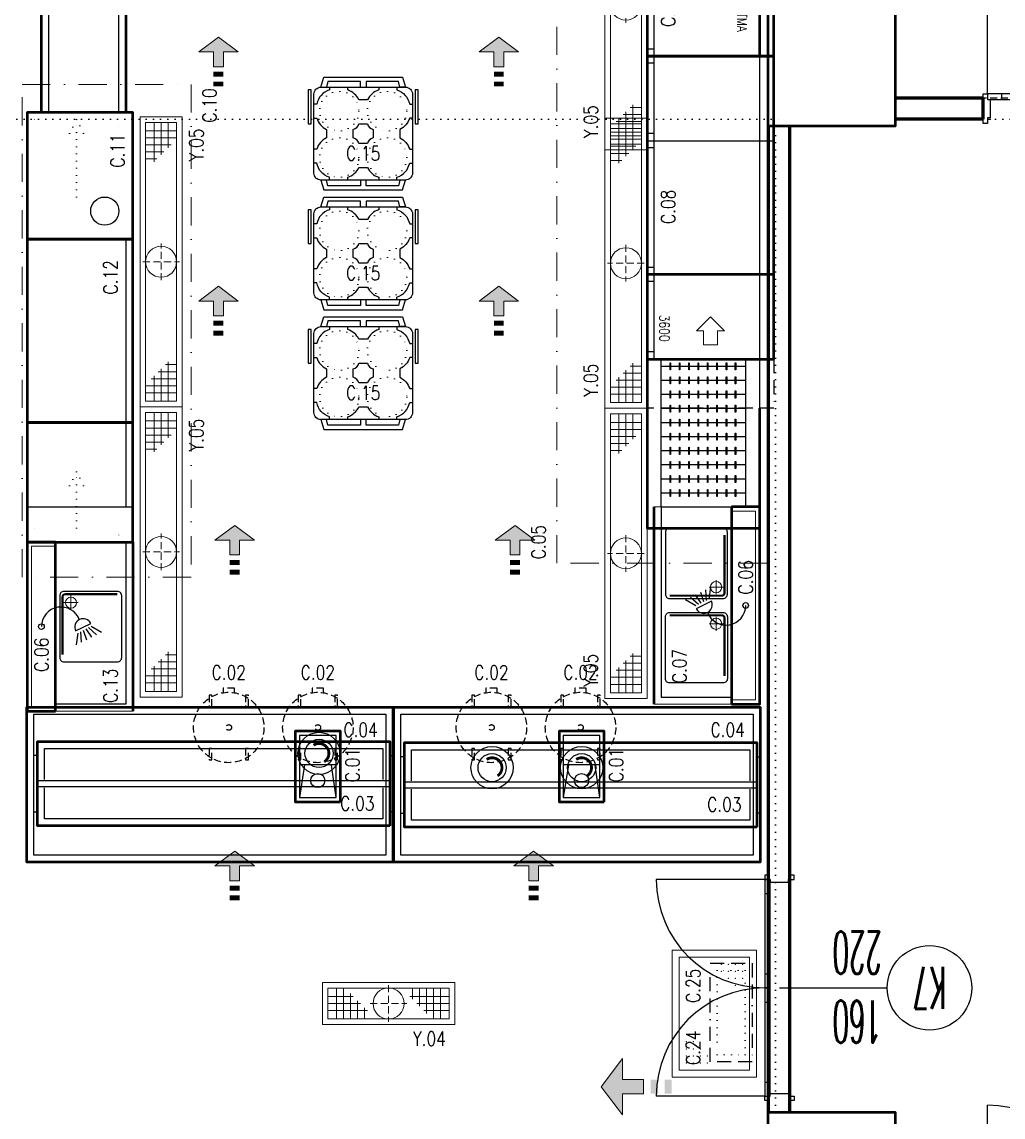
# Model space of a CAD drawing. Extents: x -228812 to 45006, y -308075 to -42938.
# Drawn here: x 34123 to 34820, y -46435 to -45657 of the extents above; entities that cross this region are included whole.
import ezdxf
from ezdxf.enums import TextEntityAlignment as Align

# ---------------------------------------------------------------- set-up
doc = ezdxf.new("R2010")
doc.units = 0
doc.header["$LTSCALE"] = 20
for name, pattern in [('( Hidden )', [0.375, 0.25, -0.125]), ('BORDER', [1.75, 0.5, -0.25, 0.5, -0.25, 0, -0.25]), ('DASHDOTX2', [2, 1, -0.5, 0, -0.5]), ('DASHED2', [0.375, 0.25, -0.125]), ('DOT', [0.25, 0, -0.25]), ('HIDDEN', [0.375, 0.25, -0.125])]:
    doc.linetypes.add(name, pattern=pattern)
doc.layers.get('0').update_dxf_attribs({"linetype": 'CONTINUOUS', "lineweight": 15})
doc.layers.get('DEFPOINTS').update_dxf_attribs({"linetype": 'CONTINUOUS'})
for name, color, linetype, lineweight in [('-DWG_ANA', 7, 'CONTINUOUS', 50), ('-DWG_ANA_1', 7, 'BORDER', 25), ('-DWG_DETAY1', 7, 'CONTINUOUS', 25), ('-DWG_DETAY2', 7, 'CONTINUOUS', 15), ('-DWG_DETAY3', 7, 'CONTINUOUS', 15), ('-DWG_DETAY4', 7, 'DOT', 18), ('DUVAR', 7, 'CONTINUOUS', 60), ('DVL-C', 7, 'DASHDOTX2', 20), ('KOLON', 7, 'CONTINUOUS', 50), ('NO', 7, 'CONTINUOUS', 30), ('PLAN', 253, 'CONTINUOUS', 15), ('tefris', 7, 'CONTINUOUS', 20), ('yerizg-a', 7, 'CONTINUOUS', 15), ('yerizg-b', 7, 'CONTINUOUS', 9)]:
    doc.layers.add(name, color=color, linetype=linetype, lineweight=lineweight)
for name, color, linetype in [('BL-C', 140, 'CONTINUOUS'), ('BL-Y', 144, 'CONTINUOUS'), ('KAPILAR', 5, 'CONTINUOUS'), ('KIRIS', 9, 'DOT'), ('yazi-blk', 7, 'CONTINUOUS'), ('YRNO', 7, 'CONTINUOUS')]:
    doc.layers.add(name, color=color, linetype=linetype)
doc.styles.add('OLC-50', font='romans.shx', dxfattribs={"width": 0.5, "height": 0.15})
doc.styles.add('ROMANS', font='romans.shx', dxfattribs={"width": 0.8})
doc.styles.add('TROMANS', font='romanstw.shx', dxfattribs={"width": 0.8})

# ---------------------------------------------------------------- blocks, each defined once
blk = doc.blocks.new('*U688')
at = {"color": 0}
for p, q in [((-157, 18), (-157, 95)), ((-3, 18), (-3, 95)), ((-147, 18), (-147, 14)), ((-90.1, 18), (-90.1, 14)), ((-70, 18), (-70, 14)), ((-13.1, 18), (-13.1, 14)), ((-80, 7.5), (-80, 7.5))]:
    blk.add_line(p, q, dxfattribs=at)
at = {"color": 0, "linetype": 'DOT', "ltscale": 20}
blk.add_line((-155, 0), (-5, 0), dxfattribs=at)
at = {"color": 0, "lineweight": -3}
for points in [[(-160, 15), (-160, 18), (-157, 18), (-157, 14), (-155, 14), (-155, 1), (-157, 1), (-157, -3), (-160, -3), (-160, 0)], [(0, 15), (0, 18), (-3, 18), (-3, 14), (-5, 14), (-5, 1), (-3, 1), (-3, -3), (0, -3), (0, 0)]]:
    blk.add_lwpolyline(points, dxfattribs=at)
at = {"color": 0}
for points in [[(-157, 18), (-157, 14), (-80, 14), (-80, 18)], [(-80, 18), (-80, 14), (-3, 14), (-3, 18)]]:
    blk.add_lwpolyline(points, close=True, dxfattribs=at)
at = {"color": 16}
blk.add_lwpolyline([(-80, 7.5), (-80, -69)], dxfattribs=at)
blk.add_circle((-80, -99), 30, dxfattribs=at)
at = {"color": 0}
for centre, start, end in [((-157, 18), 0, 90), ((-3, 18), 90, 180)]:
    blk.add_arc(centre, 77, start, end, dxfattribs=at)
at = {"color": 16, "style": 'OLC-50', "width": 0.45}
blk.add_attdef('GEN', text='', height=30, rotation=90, dxfattribs=at).set_placement((-80, -65), align=Align.BOTTOM_LEFT)
blk.add_attdef('YUK', text='', height=30, rotation=90, dxfattribs=at).set_placement((-70, -65), align=Align.TOP_LEFT)
at = {"style": 'OLC-50', "width": 0.5, "flags": 1}
for tag, p in [('KABLOK', (-188.28, -83.82)), ('KAMAHKOD', (-83.92, -83.79)), ('KAMAHNO', (-195.25, -120.56)), ('KAMAHAD', (-79.64, -120.04)), ('DUVKA', (-188.58, -156.03)), ('KARENK', (-82.63, -154.75)), ('KASAMAL', (-83.89, -189.58)), ('KATIP', (-188.15, -193.98)), ('KASARENK', (-83.47, -229.01)), ('KAMAL', (-188.73, -232.95)), ('MENFEZ', (-190.02, -268.95)), ('YANGIN', (-84.16, -266.9)), ('ACILYON', (-192.72, -303.54)), ('CEKIT', (-86.26, -303.19)), ('CARPTEK', (-195.01, -337.41)), ('FOTOSEL', (-86.79, -337.11)), ('PBAR', (-193.18, -371.07)), ('KONTROL', (-87.01, -371.07))]:
    blk.add_attdef(tag, p, '', height=30, dxfattribs=at)
at = {"color": 16, "style": 'OLC-50', "width": 0.45}
blk.add_attdef('POZ', text='', height=30, rotation=90, dxfattribs=at).set_placement((-80, -99), align=Align.MIDDLE_CENTER)
blk = doc.blocks.new('KOLON90')
at = {"layer": 'KOLON', "color": 4}
blk.add_lwpolyline([(-45, 45), (45, 45), (45, -45), (-45, -45)], close=True, dxfattribs=at)
blk = doc.blocks.new('BYF120R')
at = {"layer": '-DWG_ANA', "color": 0}
for points in [[(-120, -80), (-120, 10), (-335, 10), (-335, -80)], [(-180, 10), (-180, -80)], [(-335, 0), (-515, 0), (-515, -80), (-430, -80), (-85, -80), (0, -80), (0, 0), (-85, 0)], [(-515, -20), (-535, -20), (-535, -60), (-515, -60)]]:
    blk.add_lwpolyline(points, dxfattribs=at)
at = {"layer": '-DWG_ANA_1', "color": 0}
blk.add_lwpolyline([(-120, 10), (-85, 10), (-85, -80), (-120, -80)], dxfattribs=at)
at = {"layer": '-DWG_DETAY1', "color": 0}
for p, q in [((-275, -80), (-275, 10)), ((-515, -10), (-515, -70)), ((-495, -10), (-495, -70)), ((-485, -10), (-485, -70)), ((-475, -10), (-475, -70)), ((-465, -10), (-465, -70)), ((-455, -10), (-455, -70)), ((-445, -10), (-445, -70)), ((-435, -10), (-435, -70)), ((-425, -10), (-425, -70)), ((-415, -10), (-415, -70)), ((-405, -10), (-405, -70)), ((-120, -70), (-120, -10)), ((-115, -70), (-115, -10)), ((-105, -70), (-105, -10)), ((-95, -70), (-95, -10)), ((-85, -70), (-85, -10)), ((-75, -70), (-75, -10)), ((-65, -70), (-65, -10)), ((-55, -70), (-55, -10)), ((-45, -70), (-45, -10)), ((-35, -70), (-35, -10)), ((-25, -70), (-25, -10)), ((-15, -70), (-15, -10))]:
    blk.add_line(p, q, dxfattribs=at)
for points in [[(-85, 0), (-335, 0)], [(-400, -70), (-505, -70), (-505, -10), (-400, -10)], [(-15, -10), (-120, -10)], [(-510, -30), (-510, -50)], [(-120, -75), (-335, -75)], [(-330, -75), (-330, -80)], [(-280, -75), (-280, -80)], [(-270, -75), (-270, -80)], [(-185, -75), (-185, -80)], [(-175, -75), (-175, -80)], [(-125, -75), (-125, -80)], [(-15, -70), (-120, -70)]]:
    blk.add_lwpolyline(points, dxfattribs=at)
for points in [[(-497.71, -16.39), (-492.71, -16.39), (-492.71, -16.74), (-497.71, -16.74)], [(-497.71, -23.03), (-492.71, -23.03), (-492.71, -23.37), (-497.71, -23.37)], [(-487.71, -16.39), (-482.71, -16.39), (-482.71, -16.74), (-487.71, -16.74)], [(-487.71, -23.03), (-482.71, -23.03), (-482.71, -23.37), (-487.71, -23.37)], [(-477.71, -16.39), (-472.71, -16.39), (-472.71, -16.74), (-477.71, -16.74)], [(-477.71, -23.03), (-472.71, -23.03), (-472.71, -23.37), (-477.71, -23.37)], [(-467.71, -16.39), (-462.71, -16.39), (-462.71, -16.74), (-467.71, -16.74)], [(-467.71, -23.03), (-462.71, -23.03), (-462.71, -23.37), (-467.71, -23.37)], [(-457.71, -16.39), (-452.71, -16.39), (-452.71, -16.74), (-457.71, -16.74)], [(-457.71, -23.03), (-452.71, -23.03), (-452.71, -23.37), (-457.71, -23.37)], [(-447.71, -16.39), (-442.71, -16.39), (-442.71, -16.74), (-447.71, -16.74)], [(-447.71, -23.03), (-442.71, -23.03), (-442.71, -23.37), (-447.71, -23.37)], [(-437.71, -16.39), (-432.71, -16.39), (-432.71, -16.74), (-437.71, -16.74)], [(-437.71, -23.03), (-432.71, -23.03), (-432.71, -23.37), (-437.71, -23.37)], [(-427.71, -16.39), (-422.71, -16.39), (-422.71, -16.74), (-427.71, -16.74)], [(-427.71, -23.03), (-422.71, -23.03), (-422.71, -23.37), (-427.71, -23.37)], [(-417.71, -16.39), (-412.71, -16.39), (-412.71, -16.74), (-417.71, -16.74)], [(-417.71, -23.03), (-412.71, -23.03), (-412.71, -23.37), (-417.71, -23.37)], [(-407.71, -16.39), (-402.71, -16.39), (-402.71, -16.74), (-407.71, -16.74)], [(-407.71, -23.03), (-402.71, -23.03), (-402.71, -23.37), (-407.71, -23.37)], [(-112.29, -17.35), (-117.29, -17.35), (-117.29, -16.87), (-112.29, -16.87)], [(-102.29, -17.35), (-107.29, -17.35), (-107.29, -16.87), (-102.29, -16.87)], [(-92.29, -17.35), (-97.29, -17.35), (-97.29, -16.87), (-92.29, -16.87)], [(-82.29, -17.35), (-87.29, -17.35), (-87.29, -16.87), (-82.29, -16.87)], [(-72.29, -17.35), (-77.29, -17.35), (-77.29, -16.87), (-72.29, -16.87)], [(-62.29, -17.35), (-67.29, -17.35), (-67.29, -16.87), (-62.29, -16.87)], [(-52.29, -17.35), (-57.29, -17.35), (-57.29, -16.87), (-52.29, -16.87)], [(-42.29, -17.35), (-47.29, -17.35), (-47.29, -16.87), (-42.29, -16.87)], [(-32.29, -17.35), (-37.29, -17.35), (-37.29, -16.87), (-32.29, -16.87)], [(-22.29, -17.35), (-27.29, -17.35), (-27.29, -16.87), (-22.29, -16.87)], [(-520, -30), (-505, -30), (-505, -50), (-520, -50)], [(-497.71, -29.65), (-492.71, -29.65), (-492.71, -30), (-497.71, -30)], [(-487.71, -29.65), (-482.71, -29.65), (-482.71, -30), (-487.71, -30)], [(-477.71, -29.65), (-472.71, -29.65), (-472.71, -30), (-477.71, -30)], [(-467.71, -29.65), (-462.71, -29.65), (-462.71, -30), (-467.71, -30)], [(-457.71, -29.65), (-452.71, -29.65), (-452.71, -30), (-457.71, -30)], [(-447.71, -29.65), (-442.71, -29.65), (-442.71, -30), (-447.71, -30)], [(-437.71, -29.65), (-432.71, -29.65), (-432.71, -30), (-437.71, -30)], [(-427.71, -29.65), (-422.71, -29.65), (-422.71, -30), (-427.71, -30)], [(-417.71, -29.65), (-412.71, -29.65), (-412.71, -30), (-417.71, -30)], [(-407.71, -29.65), (-402.71, -29.65), (-402.71, -30), (-407.71, -30)], [(-112.29, -23.93), (-117.29, -23.93), (-117.29, -23.49), (-112.29, -23.49)], [(-112.29, -30.5), (-117.29, -30.5), (-117.29, -30.12), (-112.29, -30.12)], [(-102.29, -23.93), (-107.29, -23.93), (-107.29, -23.49), (-102.29, -23.49)], [(-102.29, -30.5), (-107.29, -30.5), (-107.29, -30.12), (-102.29, -30.12)], [(-92.29, -23.93), (-97.29, -23.93), (-97.29, -23.49), (-92.29, -23.49)], [(-92.29, -30.5), (-97.29, -30.5), (-97.29, -30.12), (-92.29, -30.12)], [(-82.29, -23.93), (-87.29, -23.93), (-87.29, -23.49), (-82.29, -23.49)], [(-82.29, -30.5), (-87.29, -30.5), (-87.29, -30.12), (-82.29, -30.12)], [(-72.29, -23.93), (-77.29, -23.93), (-77.29, -23.49), (-72.29, -23.49)], [(-72.29, -30.5), (-77.29, -30.5), (-77.29, -30.12), (-72.29, -30.12)], [(-62.29, -23.93), (-67.29, -23.93), (-67.29, -23.49), (-62.29, -23.49)], [(-62.29, -30.5), (-67.29, -30.5), (-67.29, -30.12), (-62.29, -30.12)], [(-52.29, -23.93), (-57.29, -23.93), (-57.29, -23.49), (-52.29, -23.49)], [(-52.29, -30.5), (-57.29, -30.5), (-57.29, -30.12), (-52.29, -30.12)], [(-42.29, -23.93), (-47.29, -23.93), (-47.29, -23.49), (-42.29, -23.49)], [(-42.29, -30.5), (-47.29, -30.5), (-47.29, -30.12), (-42.29, -30.12)], [(-32.29, -23.93), (-37.29, -23.93), (-37.29, -23.49), (-32.29, -23.49)], [(-32.29, -30.5), (-37.29, -30.5), (-37.29, -30.12), (-32.29, -30.12)], [(-22.29, -23.93), (-27.29, -23.93), (-27.29, -23.49), (-22.29, -23.49)], [(-22.29, -30.5), (-27.29, -30.5), (-27.29, -30.12), (-22.29, -30.12)], [(-497.71, -36.29), (-492.71, -36.29), (-492.71, -36.62), (-497.71, -36.62)], [(-487.71, -36.29), (-482.71, -36.29), (-482.71, -36.62), (-487.71, -36.62)], [(-477.71, -36.29), (-472.71, -36.29), (-472.71, -36.62), (-477.71, -36.62)], [(-467.71, -36.29), (-462.71, -36.29), (-462.71, -36.62), (-467.71, -36.62)], [(-457.71, -36.29), (-452.71, -36.29), (-452.71, -36.62), (-457.71, -36.62)], [(-447.71, -36.29), (-442.71, -36.29), (-442.71, -36.62), (-447.71, -36.62)], [(-437.71, -36.29), (-432.71, -36.29), (-432.71, -36.62), (-437.71, -36.62)], [(-427.71, -36.29), (-422.71, -36.29), (-422.71, -36.62), (-427.71, -36.62)], [(-417.71, -36.29), (-412.71, -36.29), (-412.71, -36.62), (-417.71, -36.62)], [(-407.71, -36.29), (-402.71, -36.29), (-402.71, -36.62), (-407.71, -36.62)], [(-112.29, -37.13), (-117.29, -37.13), (-117.29, -36.75), (-112.29, -36.75)], [(-102.29, -37.13), (-107.29, -37.13), (-107.29, -36.75), (-102.29, -36.75)], [(-92.29, -37.13), (-97.29, -37.13), (-97.29, -36.75), (-92.29, -36.75)], [(-82.29, -37.13), (-87.29, -37.13), (-87.29, -36.75), (-82.29, -36.75)], [(-72.29, -37.13), (-77.29, -37.13), (-77.29, -36.75), (-72.29, -36.75)], [(-62.29, -37.13), (-67.29, -37.13), (-67.29, -36.75), (-62.29, -36.75)], [(-52.29, -37.13), (-57.29, -37.13), (-57.29, -36.75), (-52.29, -36.75)], [(-42.29, -37.13), (-47.29, -37.13), (-47.29, -36.75), (-42.29, -36.75)], [(-32.29, -37.13), (-37.29, -37.13), (-37.29, -36.75), (-32.29, -36.75)], [(-22.29, -37.13), (-27.29, -37.13), (-27.29, -36.75), (-22.29, -36.75)], [(-497.71, -42.87), (-492.71, -42.87), (-492.71, -43.25), (-497.71, -43.25)], [(-487.71, -42.87), (-482.71, -42.87), (-482.71, -43.25), (-487.71, -43.25)], [(-477.71, -42.87), (-472.71, -42.87), (-472.71, -43.25), (-477.71, -43.25)], [(-467.71, -42.87), (-462.71, -42.87), (-462.71, -43.25), (-467.71, -43.25)], [(-457.71, -42.87), (-452.71, -42.87), (-452.71, -43.25), (-457.71, -43.25)], [(-447.71, -42.87), (-442.71, -42.87), (-442.71, -43.25), (-447.71, -43.25)], [(-437.71, -42.87), (-432.71, -42.87), (-432.71, -43.25), (-437.71, -43.25)], [(-427.71, -42.87), (-422.71, -42.87), (-422.71, -43.25), (-427.71, -43.25)], [(-417.71, -42.87), (-412.71, -42.87), (-412.71, -43.25), (-417.71, -43.25)], [(-407.71, -42.87), (-402.71, -42.87), (-402.71, -43.25), (-407.71, -43.25)], [(-112.29, -43.71), (-117.29, -43.71), (-117.29, -43.38), (-112.29, -43.38)], [(-102.29, -43.71), (-107.29, -43.71), (-107.29, -43.38), (-102.29, -43.38)], [(-92.29, -43.71), (-97.29, -43.71), (-97.29, -43.38), (-92.29, -43.38)], [(-82.29, -43.71), (-87.29, -43.71), (-87.29, -43.38), (-82.29, -43.38)], [(-72.29, -43.71), (-77.29, -43.71), (-77.29, -43.38), (-72.29, -43.38)], [(-62.29, -43.71), (-67.29, -43.71), (-67.29, -43.38), (-62.29, -43.38)], [(-52.29, -43.71), (-57.29, -43.71), (-57.29, -43.38), (-52.29, -43.38)], [(-42.29, -43.71), (-47.29, -43.71), (-47.29, -43.38), (-42.29, -43.38)], [(-32.29, -43.71), (-37.29, -43.71), (-37.29, -43.38), (-32.29, -43.38)], [(-22.29, -43.71), (-27.29, -43.71), (-27.29, -43.38), (-22.29, -43.38)], [(-497.71, -49.5), (-492.71, -49.5), (-492.71, -49.88), (-497.71, -49.88)], [(-487.71, -49.5), (-482.71, -49.5), (-482.71, -49.88), (-487.71, -49.88)], [(-477.71, -49.5), (-472.71, -49.5), (-472.71, -49.88), (-477.71, -49.88)], [(-467.71, -49.5), (-462.71, -49.5), (-462.71, -49.88), (-467.71, -49.88)], [(-457.71, -49.5), (-452.71, -49.5), (-452.71, -49.88), (-457.71, -49.88)], [(-447.71, -49.5), (-442.71, -49.5), (-442.71, -49.88), (-447.71, -49.88)], [(-437.71, -49.5), (-432.71, -49.5), (-432.71, -49.88), (-437.71, -49.88)], [(-427.71, -49.5), (-422.71, -49.5), (-422.71, -49.88), (-427.71, -49.88)], [(-417.71, -49.5), (-412.71, -49.5), (-412.71, -49.88), (-417.71, -49.88)], [(-407.71, -49.5), (-402.71, -49.5), (-402.71, -49.88), (-407.71, -49.88)], [(-112.29, -50.35), (-117.29, -50.35), (-117.29, -50), (-112.29, -50)], [(-102.29, -50.35), (-107.29, -50.35), (-107.29, -50), (-102.29, -50)], [(-92.29, -50.35), (-97.29, -50.35), (-97.29, -50), (-92.29, -50)], [(-82.29, -50.35), (-87.29, -50.35), (-87.29, -50), (-82.29, -50)], [(-72.29, -50.35), (-77.29, -50.35), (-77.29, -50), (-72.29, -50)], [(-62.29, -50.35), (-67.29, -50.35), (-67.29, -50), (-62.29, -50)], [(-52.29, -50.35), (-57.29, -50.35), (-57.29, -50), (-52.29, -50)], [(-42.29, -50.35), (-47.29, -50.35), (-47.29, -50), (-42.29, -50)], [(-32.29, -50.35), (-37.29, -50.35), (-37.29, -50), (-32.29, -50)], [(-22.29, -50.35), (-27.29, -50.35), (-27.29, -50), (-22.29, -50)], [(-497.71, -56.07), (-492.71, -56.07), (-492.71, -56.51), (-497.71, -56.51)], [(-487.71, -56.07), (-482.71, -56.07), (-482.71, -56.51), (-487.71, -56.51)], [(-477.71, -56.07), (-472.71, -56.07), (-472.71, -56.51), (-477.71, -56.51)], [(-467.71, -56.07), (-462.71, -56.07), (-462.71, -56.51), (-467.71, -56.51)], [(-457.71, -56.07), (-452.71, -56.07), (-452.71, -56.51), (-457.71, -56.51)], [(-447.71, -56.07), (-442.71, -56.07), (-442.71, -56.51), (-447.71, -56.51)], [(-437.71, -56.07), (-432.71, -56.07), (-432.71, -56.51), (-437.71, -56.51)], [(-427.71, -56.07), (-422.71, -56.07), (-422.71, -56.51), (-427.71, -56.51)], [(-417.71, -56.07), (-412.71, -56.07), (-412.71, -56.51), (-417.71, -56.51)], [(-407.71, -56.07), (-402.71, -56.07), (-402.71, -56.51), (-407.71, -56.51)], [(-112.29, -56.97), (-117.29, -56.97), (-117.29, -56.63), (-112.29, -56.63)], [(-102.29, -56.97), (-107.29, -56.97), (-107.29, -56.63), (-102.29, -56.63)], [(-92.29, -56.97), (-97.29, -56.97), (-97.29, -56.63), (-92.29, -56.63)], [(-82.29, -56.97), (-87.29, -56.97), (-87.29, -56.63), (-82.29, -56.63)], [(-72.29, -56.97), (-77.29, -56.97), (-77.29, -56.63), (-72.29, -56.63)], [(-62.29, -56.97), (-67.29, -56.97), (-67.29, -56.63), (-62.29, -56.63)], [(-52.29, -56.97), (-57.29, -56.97), (-57.29, -56.63), (-52.29, -56.63)], [(-42.29, -56.97), (-47.29, -56.97), (-47.29, -56.63), (-42.29, -56.63)], [(-32.29, -56.97), (-37.29, -56.97), (-37.29, -56.63), (-32.29, -56.63)], [(-22.29, -56.97), (-27.29, -56.97), (-27.29, -56.63), (-22.29, -56.63)], [(-497.71, -62.65), (-492.71, -62.65), (-492.71, -63.13), (-497.71, -63.13)], [(-487.71, -62.65), (-482.71, -62.65), (-482.71, -63.13), (-487.71, -63.13)], [(-477.71, -62.65), (-472.71, -62.65), (-472.71, -63.13), (-477.71, -63.13)], [(-467.71, -62.65), (-462.71, -62.65), (-462.71, -63.13), (-467.71, -63.13)], [(-457.71, -62.65), (-452.71, -62.65), (-452.71, -63.13), (-457.71, -63.13)], [(-447.71, -62.65), (-442.71, -62.65), (-442.71, -63.13), (-447.71, -63.13)], [(-437.71, -62.65), (-432.71, -62.65), (-432.71, -63.13), (-437.71, -63.13)], [(-427.71, -62.65), (-422.71, -62.65), (-422.71, -63.13), (-427.71, -63.13)], [(-417.71, -62.65), (-412.71, -62.65), (-412.71, -63.13), (-417.71, -63.13)], [(-407.71, -62.65), (-402.71, -62.65), (-402.71, -63.13), (-407.71, -63.13)], [(-112.29, -63.61), (-117.29, -63.61), (-117.29, -63.26), (-112.29, -63.26)], [(-102.29, -63.61), (-107.29, -63.61), (-107.29, -63.26), (-102.29, -63.26)], [(-92.29, -63.61), (-97.29, -63.61), (-97.29, -63.26), (-92.29, -63.26)], [(-82.29, -63.61), (-87.29, -63.61), (-87.29, -63.26), (-82.29, -63.26)], [(-72.29, -63.61), (-77.29, -63.61), (-77.29, -63.26), (-72.29, -63.26)], [(-62.29, -63.61), (-67.29, -63.61), (-67.29, -63.26), (-62.29, -63.26)], [(-52.29, -63.61), (-57.29, -63.61), (-57.29, -63.26), (-52.29, -63.26)], [(-42.29, -63.61), (-47.29, -63.61), (-47.29, -63.26), (-42.29, -63.26)], [(-32.29, -63.61), (-37.29, -63.61), (-37.29, -63.26), (-32.29, -63.26)], [(-22.29, -63.61), (-27.29, -63.61), (-27.29, -63.26), (-22.29, -63.26)]]:
    blk.add_lwpolyline(points, close=True, dxfattribs=at)
at = {"layer": '-DWG_DETAY4', "color": 0, "linetype": 'Continuous'}
blk.add_lwpolyline([(-130, -40), (-130, -30), (-140, -30), (-140, -25), (-150, -35), (-140, -45), (-140, -40), (-130, -40)], dxfattribs=at)
at = {"layer": 'NO', "linetype": 'Continuous', "style": 'ROMANS', "width": 0.8}
blk.add_attdef('NO', text='', height=10, dxfattribs=at).set_placement((-228, -65), align=Align.MIDDLE)
at = {"layer": 'yazi-blk', "color": 0, "style": 'TROMANS', "width": 0.8}
blk.add_text('3600', height=7, rotation=0.27602, dxfattribs=at).set_placement((-141.87, -67.68), align=Align.MIDDLE)
blk = doc.blocks.new('BK_54L')
at = {"layer": '-DWG_DETAY1', "color": 0}
blk.add_lwpolyline([(-22, -8), (22, -8, -0.414214), (25, -11), (25, -49, -0.414214), (22, -52), (-22, -52, -0.414214), (-25, -49), (-25, -11, -0.414214)], format="xyb", close=True, dxfattribs=at)
at = {"layer": '-DWG_DETAY2', "color": 0, "const_width": 1.5}
blk.add_lwpolyline([(20, -10), (-21, -10, 0.414214), (-23, -12), (-23, -49)], format="xyb", dxfattribs=at)
at = {"layer": '-DWG_DETAY2', "color": 0}
for points in [[(-17, -11), (-17, -21)], [(-22, -16), (-12, -16)]]:
    blk.add_lwpolyline(points, dxfattribs=at)
blk.add_circle((-17, -16), 4, dxfattribs=at)
blk = doc.blocks.new('BK_54R')
at = {"layer": '-DWG_DETAY1', "color": 0}
blk.add_lwpolyline([(22, -8), (-22, -8, 0.414214), (-25, -11), (-25, -49, 0.414214), (-22, -52), (22, -52, 0.414214), (25, -49), (25, -11, 0.414214)], format="xyb", close=True, dxfattribs=at)
at = {"layer": '-DWG_DETAY2', "color": 0, "const_width": 1.5}
blk.add_lwpolyline([(-20, -10), (21, -10, -0.414214), (23, -12), (23, -49)], format="xyb", dxfattribs=at)
at = {"layer": '-DWG_DETAY2', "color": 0}
for points in [[(17, -11), (17, -21)], [(22, -16), (12, -16)]]:
    blk.add_lwpolyline(points, dxfattribs=at)
blk.add_circle((17, -16), 4, dxfattribs=at)
blk = doc.blocks.new('B2N140R')
at = {"layer": '-DWG_ANA', "color": 0}
for points in [[(140, -20), (140, 0), (0, 0), (0, -20)], [(0, -20), (140, -20)], [(140, -75), (0, -75)]]:
    blk.add_lwpolyline(points, dxfattribs=at)
at = {"layer": '-DWG_DETAY1', "color": 0, "linetype": 'Continuous'}
blk.add_lwpolyline([(0, -70), (135, -70), (135, -20)], dxfattribs=at)
at = {"layer": '-DWG_DETAY2', "color": 0}
for points in [[(3, -20), (3, -3), (137, -3), (137, -20)], [(0, -20), (140, -20)]]:
    blk.add_lwpolyline(points, dxfattribs=at)
at = {"layer": '-DWG_DETAY3', "color": 0}
for p, q in [((0, -75), (0, -20)), ((140, -20), (140, -75))]:
    blk.add_line(p, q, dxfattribs=at)
at = {"layer": '-DWG_DETAY1', "color": 0}
for name, p in [('BK_54R', (40, -15)), ('BK_54L', (100, -15))]:
    blk.add_blockref(name, p, dxfattribs=at)
at = {"layer": 'NO', "linetype": 'Continuous', "style": 'ROMANS', "width": 0.8}
blk.add_attdef('NO', text='', height=10, dxfattribs=at).set_placement((113, -57), align=Align.MIDDLE)
blk = doc.blocks.new('bsu100a')
at = {"layer": '-DWG_DETAY1', "color": 0, "const_width": 2}
blk.add_lwpolyline([(3.88, -5.82, 1), (-3.88, 5.82)], format="xyb", dxfattribs=at)
at = {"layer": '-DWG_DETAY1', "color": 0}
for radius in [15, 10]:
    blk.add_circle((0, 0), radius, dxfattribs=at)
blk = doc.blocks.new('1cc-mt001')
at = {"layer": '-DWG_DETAY1', "color": 0}
for points in [[(-4.54, -25.81), (-12.89, -24.76)], [(-3.59, -27.72), (-11.1, -28.34)], [(-2.63, -29.62), (-9.31, -31.92)], [(-3.05, -24.32), (2.32, -35.05)], [(-1.68, -31.53), (-7.52, -35.5)], [(-0.72, -33.44), (-5.73, -39.07)], [(0.23, -35.35), (-3.94, -42.65)]]:
    blk.add_lwpolyline(points, dxfattribs=at)
blk.add_circle((0, 0), 2, dxfattribs=at)
for centre, radius, start, end in [((-0.06, -13.97), 13.97, 289.84543, 89.75881), ((-0.37, -29.68), 6, 296.56505, 116.56505)]:
    blk.add_arc(centre, radius, start, end, dxfattribs=at)
at = {"layer": 'NO', "linetype": 'Continuous', "style": 'ROMANS', "width": 0.8}
blk.add_attdef('NO', text='', height=10, dxfattribs=at).set_placement((-20, 0), align=Align.MIDDLE)
blk = doc.blocks.new('1UC-TAA6')
at = {"layer": '-DWG_ANA_1', "color": 0, "linetype": 'Continuous'}
blk.add_lwpolyline([(-30, 33), (30, 33, -0.414214), (35, 28), (35, -28, -0.414214), (30, -33), (-30, -33, -0.414214), (-35, -28), (-35, 28, -0.414214)], format="xyb", close=True, dxfattribs=at)
at = {"layer": '-DWG_DETAY1', "color": 0, "linetype": 'Continuous'}
for points in [[(-30, 33), (-28, 40), (28, 40), (30, 33), (26, 33), (25, 37), (2, 37), (2, 33)], [(-2, 33), (-2, 37), (-25, 37), (-26, 33)], [(-30, -33), (-28, -40), (28, -40), (30, -33), (26, -33), (25, -37), (2, -37), (2, -33)], [(-2, -33), (-2, -37), (-25, -37), (-26, -33)]]:
    blk.add_lwpolyline(points, dxfattribs=at)
for points in [[(-24, 33), (-24, 31, 0.265564), (-33, 21), (-35, 21)], [(11, 33), (11, 31, 0.200269), (3, 24), (0, 24), (-3, 24, 0.200269), (-11, 31), (-11, 33)], [(24, 33), (24, 31, -0.265564), (33, 21), (35, 21)], [(-35, 11), (-33, 11, 0.200269), (-26, 3), (-26, 0), (-26, -3, 0.200269), (-33, -11), (-35, -11)], [(35, 11), (33, 11, -0.200269), (26, 3), (26, 0), (26, -3, -0.200269), (33, -11), (35, -11)], [(-24, -33), (-24, -31, -0.265564), (-33, -21), (-35, -21)], [(24, -33), (24, -31, 0.265564), (33, -21), (35, -21)], [(-11, -33), (-11, -31, 0.200269), (-3, -24), (0, -24), (3, -24, 0.200269), (11, -31), (11, -33)]]:
    blk.add_lwpolyline(points, format="xyb", dxfattribs=at)
for points in [[(-39, 7), (-37, 7), (-37, 31), (-39, 31)], [(37, 7), (39, 7), (39, 31), (37, 31)]]:
    blk.add_lwpolyline(points, close=True, dxfattribs=at)
blk.add_lwpolyline([(0, -7), (-3, -7, 0.265564), (-7, -3), (-7, 0), (-7, 3, 0.265564), (-3, 7), (0, 7), (3, 7, 0.265564), (7, 3), (7, 0), (7, -3, 0.265564), (3, -7)], format="xyb", close=True, dxfattribs=at)
at = {"layer": '-DWG_DETAY2', "color": 0, "linetype": 'DOT'}
for centre in [(-17, 16), (17, 16), (-17, -17), (17, -17)]:
    blk.add_circle(centre, 14, dxfattribs=at)
at = {"layer": 'NO', "linetype": 'Continuous', "style": 'ROMANS', "width": 0.8}
blk.add_attdef('NO', text='', height=10, dxfattribs=at).set_placement((0, -14), align=Align.MIDDLE)
blk = doc.blocks.new('BYF_KR')
at = {"layer": '-DWG_ANA', "color": 0}
blk.add_lwpolyline([(0, -10), (0, -90), (0, 0), (-65, 0), (-65, -90)], dxfattribs=at)
at = {"layer": '-DWG_ANA_1', "color": 0}
blk.add_lwpolyline([(-65, 0), (-95, 0), (-95, -90), (-65, -90)], dxfattribs=at)
at = {"layer": '-DWG_DETAY1', "color": 0}
for points in [[(0, -10), (-65, -10)], [(0, -85), (-65, -85)], [(-5, -85), (-5, -90)], [(0, -90), (-65, -90)]]:
    blk.add_lwpolyline(points, dxfattribs=at)
at = {"layer": 'NO', "linetype": 'Continuous', "style": 'ROMANS', "width": 0.8}
blk.add_attdef('NO', text='', height=10, dxfattribs=at).set_placement((-33, -75), align=Align.MIDDLE)
at = {"layer": 'yazi-blk', "color": 0, "style": 'TROMANS', "width": 0.8}
blk.add_text('KURUTMA', height=7, rotation=0.27602, dxfattribs=at).set_placement((-34.48, -22.68), align=Align.MIDDLE)
blk = doc.blocks.new('BEN120L')
at = {"layer": '-DWG_ANA', "color": 0}
for points in [[(120, -20), (120, 0), (0, 0), (0, -20)], [(0, -20), (120, -20)], [(120, -75), (0, -75)]]:
    blk.add_lwpolyline(points, dxfattribs=at)
at = {"layer": '-DWG_DETAY1', "color": 0, "linetype": 'Continuous'}
blk.add_lwpolyline([(120, -70), (5, -70), (5, -20)], dxfattribs=at)
at = {"layer": '-DWG_DETAY2', "color": 0}
blk.add_lwpolyline([(3, -20), (3, -3), (117, -3), (117, -20)], dxfattribs=at)
at = {"layer": '-DWG_DETAY3', "color": 0}
for p, q in [((0, -75), (0, -20)), ((120, -20), (120, -75))]:
    blk.add_line(p, q, dxfattribs=at)
at = {"layer": '-DWG_DETAY1', "color": 0}
blk.add_blockref('BK_54R', (60, -15), dxfattribs=at)
at = {"layer": 'NO', "linetype": 'Continuous', "style": 'ROMANS', "width": 0.8}
blk.add_attdef('NO', text='', height=10, dxfattribs=at).set_placement((18, -59), align=Align.MIDDLE)
blk = doc.blocks.new('BYK270L')
at = {"layer": '-DWG_ANA', "color": 0}
for points in [[(0, 0), (0, -75), (85, -75), (85, 0)], [(85, 0), (85, -75), (215, -75), (215, 0)]]:
    blk.add_lwpolyline(points, close=True, dxfattribs=at)
at = {"layer": '-DWG_DETAY1', "color": 0}
for points in [[(25, 0), (25, -75)], [(215, -70), (25, -70)]]:
    blk.add_lwpolyline(points, dxfattribs=at)
at = {"layer": '-DWG_DETAY4', "color": 0}
for points in [[(10, -5), (5, -5)], [(10, -35), (50, -35), (40, -40), (40, -30), (50, -35)], [(5, -65), (10, -65)]]:
    blk.add_lwpolyline(points, dxfattribs=at)
at = {"layer": 'NO', "linetype": 'Continuous', "style": 'ROMANS', "width": 0.8}
blk.add_attdef('NO', text='', height=10, dxfattribs=at).set_placement((188, -59), align=Align.MIDDLE)
blk = doc.blocks.new('BYKK90L')
at = {"layer": '-DWG_ANA', "color": 0}
blk.add_lwpolyline([(0, 0), (0, -75), (90, -75), (90, 0)], close=True, dxfattribs=at)
at = {"layer": '-DWG_DETAY1', "color": 0}
blk.add_circle((20, -55), 10, dxfattribs=at)
at = {"layer": '-DWG_DETAY4', "color": 0}
for points in [[(85, -5), (80, -5)], [(30, -35), (85, -35), (75, -40), (75, -30), (85, -35)], [(80, -65), (85, -65)]]:
    blk.add_lwpolyline(points, dxfattribs=at)
at = {"layer": 'NO', "linetype": 'Continuous', "style": 'ROMANS', "width": 0.8}
blk.add_attdef('NO', text='', height=10, dxfattribs=at).set_placement((63, -64), align=Align.MIDDLE)
blk = doc.blocks.new('BTN100')
at = {"layer": '-DWG_ANA', "color": 0}
blk.add_lwpolyline([(0, 30), (100, 30), (100, -30), (0, -30)], dxfattribs=at)
at = {"layer": '-DWG_DETAY1', "color": 0, "linetype": 'Continuous'}
blk.add_lwpolyline([(0, -25), (95, -25), (95, 25), (0, 25)], dxfattribs=at)
at = {"layer": '-DWG_DETAY3', "color": 0}
blk.add_line((0, -30), (0, 30), dxfattribs=at)
at = {"layer": 'NO', "linetype": 'Continuous', "style": 'ROMANS', "width": 0.8}
blk.add_attdef('NO', text='', height=10, rotation=90, dxfattribs=at).set_placement((81, 0), align=Align.MIDDLE)
blk = doc.blocks.new('Y-SIFON')
at = {"layer": 'yerizg-a', "color": 0, "linetype": 'Continuous'}
blk.add_circle((0, 0), 11, dxfattribs=at)
at = {"layer": 'yerizg-b', "color": 0, "linetype": 'DASHED2'}
for points in [[(0, 13), (0, -13)], [(-13, 0), (13, 0)]]:
    blk.add_lwpolyline(points, dxfattribs=at)
blk = doc.blocks.new('1BS-SYK320A')
at = {"layer": 'yerizg-a', "color": 0}
blk.add_lwpolyline([(0, 0), (206, 0), (206, -30), (0, -30)], close=True, dxfattribs=at)
at = {"layer": 'yerizg-b', "color": 0}
for p, q in [((10, -26), (10, -4)), ((15, -4), (15, -26)), ((176, -4), (176, -12)), ((181, -4), (181, -17)), ((186, -4), (186, -22)), ((191, -26), (191, -4)), ((196, -4), (196, -26)), ((4, -10), (22, -10)), ((4, -15), (27, -15)), ((20, -26), (20, -8)), ((25, -26), (25, -13)), ((202, -10), (174, -10)), ((202, -15), (179, -15)), ((4, -20), (32, -20)), ((30, -26), (30, -18)), ((202, -20), (184, -20))]:
    blk.add_line(p, q, dxfattribs=at)
blk.add_lwpolyline([(4, -4), (202, -4), (202, -26), (4, -26)], close=True, dxfattribs=at)
at = {"layer": 'PLAN', "color": 0, "linetype": 'Continuous'}
blk.add_blockref('Y-SIFON', (103, -15), dxfattribs=at)
at = {"layer": 'YRNO', "linetype": 'Continuous', "style": 'ROMANS', "width": 0.8}
blk.add_attdef('YRNO', text='', height=10, dxfattribs=at).set_placement((186, -40), align=Align.MIDDLE)
blk = doc.blocks.new('DDS454')
at = {"layer": 'DVL-C', "color": 0}
blk.add_lwpolyline([(0, 0), (450, 0), (450, -150), (0, -150)], close=True, dxfattribs=at)
at = {"layer": 'NO', "linetype": 'Continuous', "style": 'ROMANS', "width": 0.8}
blk.add_attdef('NO', text='', height=10, dxfattribs=at).set_placement((435, -163), align=Align.MIDDLE)
blk = doc.blocks.new('DDS353')
at = {"layer": 'DVL-C', "color": 0}
blk.add_lwpolyline([(0, 0), (350, 0), (350, -120), (0, -120)], close=True, dxfattribs=at)
at = {"layer": 'NO', "linetype": 'Continuous', "style": 'ROMANS', "width": 0.8}
blk.add_attdef('NO', text='', height=10, dxfattribs=at).set_placement((335, -133), align=Align.MIDDLE)
blk = doc.blocks.new('bat260')
at = {"layer": '-DWG_ANA', "color": 0}
blk.add_lwpolyline([(80, -110), (0, -110), (0, 0), (260, 0), (260, -110), (80, -110)], dxfattribs=at)
at = {"layer": '-DWG_DETAY1', "color": 0}
blk.add_lwpolyline([(75, -105), (75, -105), (5, -105), (5, -5), (255, -5), (255, -105), (75, -105), (75, -105)], dxfattribs=at)
at = {"layer": 'NO', "linetype": 'Continuous', "style": 'ROMANS', "width": 0.8}
blk.add_attdef('NO', text='', height=10, dxfattribs=at).set_placement((23, -94), align=Align.MIDDLE)
blk = doc.blocks.new('BRT260')
at = {"layer": '-DWG_ANA', "color": 0}
blk.add_lwpolyline([(255, -60), (5, -60), (5, 0), (255, 0)], close=True, dxfattribs=at)
at = {"layer": '-DWG_DETAY1', "color": 0}
for points in [[(10, -27), (10, -5), (250, -5), (250, -27)], [(255, -28), (5, -28), (5, -32), (255, -32)], [(250, -33), (250, -55), (10, -55), (10, -33)]]:
    blk.add_lwpolyline(points, dxfattribs=at)
for points in [[(5, -10), (2, -10), (2, -50), (5, -50)], [(255, -10), (258, -10), (258, -50), (255, -50)]]:
    blk.add_lwpolyline(points, close=True, dxfattribs=at)
at = {"layer": 'NO', "linetype": 'Continuous', "style": 'ROMANS', "width": 0.8}
blk.add_attdef('NO', text='', height=10, dxfattribs=at).set_placement((232, -44), align=Align.MIDDLE)
blk = doc.blocks.new('ja-yonoku')
at = {"layer": 'tefris', "color": 1, "linetype": 'Continuous'}
blk.add_lwpolyline([(5, -20), (-5, -20), (-5, -35), (-20, -35), (0, -50), (20, -35), (5, -35), (5, -20)], dxfattribs=at)
for points in [[(-5, 0), (5, 0), (-5, -5), (5, -5)], [(-5, -10), (5, -10), (-5, -15), (5, -15)], [(-5, -20), (5, -20), (-5, -35), (5, -35)], [(5, -35), (-20, -35), (0, -50), (-20, -35)], [(5, -35), (20, -35), (0, -50), (20, -35)]]:
    blk.add_solid(points, dxfattribs=at)
blk = doc.blocks.new('ACP200')
at = {"layer": '-DWG_ANA_1', "color": 0, "linetype": 'HIDDEN'}
blk.add_circle((0, 0), 25, dxfattribs=at)
at = {"layer": '-DWG_DETAY1', "color": 0, "linetype": 'HIDDEN'}
for points in [[(-14, 23), (-14, 15), (-12, 15), (-12, 23)], [(12, 23), (12, 15), (14, 15), (14, 23)], [(-14, -15), (-14, -23), (-12, -23), (-12, -15)], [(12, -15), (12, -23), (14, -23), (14, -15)]]:
    blk.add_lwpolyline(points, close=True, dxfattribs=at)
blk.add_lwpolyline([(-4, -25), (-4, -28), (4, -28), (4, -25)], dxfattribs=at)
blk.add_circle((0, 0), 2, dxfattribs=at)
at = {"layer": 'NO', "linetype": 'Continuous', "style": 'ROMANS', "width": 0.8}
blk.add_attdef('NO', text='', height=10, dxfattribs=at).set_placement((0, -39), align=Align.MIDDLE)
blk = doc.blocks.new('IMC-726')
at = {"layer": '-DWG_ANA', "color": 0}
blk.add_lwpolyline([(-0.01, -32.05), (49.99, -32.05), (49.99, 0), (-0.01, 0)], close=True, dxfattribs=at)
at = {"layer": '-DWG_DETAY1', "color": 0}
for points in [[(26.13, -6.66), (2.99, -3)], [(26.32, -3), (26.32, -29.05)], [(25.93, -25.46), (2.99, -28.72)]]:
    blk.add_lwpolyline(points, dxfattribs=at)
blk.add_lwpolyline([(2.99, -3), (2.99, -29.05), (46.99, -29.05), (46.99, -3)], close=True, dxfattribs=at)
blk.add_circle((14.99, -15.96), 5, dxfattribs=at)
at = {"layer": 'NO', "linetype": 'Continuous', "style": 'ROMANS', "width": 0.8}
blk.add_attdef('NO', text='', height=10, dxfattribs=at).set_placement((26, -40.6), align=Align.MIDDLE)
blk = doc.blocks.new('1BS-SYK39A')
at = {"layer": 'yerizg-a', "color": 0}
blk.add_lwpolyline([(0, 0), (94, 0), (94, -30), (0, -30)], close=True, dxfattribs=at)
at = {"layer": 'yerizg-b', "color": 0}
for p, q in [((10, -26), (10, -4)), ((15, -4), (15, -26)), ((64, -4), (64, -12)), ((69, -4), (69, -17)), ((74, -4), (74, -22)), ((79, -26), (79, -4)), ((84, -4), (84, -26)), ((4, -10), (22, -10)), ((4, -15), (27, -15)), ((20, -26), (20, -8)), ((25, -26), (25, -13)), ((90, -10), (62, -10)), ((90, -15), (67, -15)), ((4, -20), (32, -20)), ((30, -26), (30, -18)), ((90, -20), (72, -20))]:
    blk.add_line(p, q, dxfattribs=at)
blk.add_lwpolyline([(4, -4), (90, -4), (90, -26), (4, -26)], close=True, dxfattribs=at)
at = {"layer": 'PLAN', "color": 0, "linetype": 'Continuous'}
blk.add_blockref('Y-SIFON', (47, -15), dxfattribs=at)
at = {"layer": 'YRNO', "linetype": 'Continuous', "style": 'ROMANS', "width": 0.8}
blk.add_attdef('YRNO', text='', height=10, dxfattribs=at).set_placement((76, -40), align=Align.MIDDLE)
blk = doc.blocks.new('1YB-E90')
at = {"layer": 'yerizg-a', "color": 0}
blk.add_lwpolyline([(0, 0), (90, 0), (90, -60), (0, -60)], close=True, dxfattribs=at)
at = {"layer": 'yerizg-b', "color": 0}
blk.add_lwpolyline([(5, -5), (85, -5), (85, -55), (5, -55)], close=True, dxfattribs=at)
at = {"layer": 'yerizg-b', "color": 0, "linetype": 'Continuous'}
for p in [(10, -10), (10, -15), (15, -10), (15, -15), (20, -10), (20, -15), (25, -10), (25, -15), (10, -20), (15, -20), (20, -20), (10, -25), (15, -25), (75, -35), (80, -35), (65, -45), (70, -40), (70, -45), (75, -40), (75, -45), (80, -40), (80, -45), (65, -50), (70, -50), (75, -50), (80, -50)]:
    blk.add_point(p, dxfattribs=at)
at = {"layer": 'NO', "linetype": 'Continuous', "style": 'ROMANS', "width": 0.8}
blk.add_attdef('NO', text='', height=10, dxfattribs=at).set_placement((25.2, -45), align=Align.MIDDLE)
blk = doc.blocks.new('1YB-KP80')
at = {"layer": '-DWG_ANA_1', "color": 0}
blk.add_lwpolyline([(0, 0), (70, 0), (70, -30), (0, -30)], close=True, dxfattribs=at)
at = {"layer": '-DWG_DETAY4', "color": 0}
blk.add_lwpolyline([(5, -5), (5, -25), (65, -25), (65, -5)], close=True, dxfattribs=at)
at = {"layer": 'NO', "linetype": 'Continuous', "style": 'ROMANS', "width": 0.8}
blk.add_attdef('NO', text='', height=10, dxfattribs=at).set_placement((60, -42), align=Align.MIDDLE)

msp = doc.modelspace()

# ---------------------------------------------------------------- linework, layer by layer
at = {"layer": 'DEFPOINTS', "linetype": '( Hidden )'}
for p, q in [((34652.874, -46110), (34652.874, -45471.501)), ((34652.874, -46096.499), (34652.874, -46506.5))]:
    msp.add_line(p, q, dxfattribs=at)
at = {"layer": 'DEFPOINTS', "color": 7, "linetype": '( Hidden )'}
msp.add_lwpolyline([(34672.874, -43636.5), (35442.874, -43636.5), (35442.874, -44681.5), (35032.874, -44681.5), (35032.874, -45726.5), (35032.874, -45614.035), (35032.874, -45711.5), (34742.874, -45711.5), (34742.874, -45456.501), (34667.874, -45456.501), (34667.874, -44941.5), (34742.874, -44941.5), (34742.874, -44851.5), (34667.874, -44851.5), (34667.874, -44151.5), (34742.874, -44151.5), (34742.874, -44061.5), (34672.874, -44061.5), (34672.874, -43636.5)], dxfattribs=at)
at = {"layer": 'DUVAR', "color": 2}
for p, q in [((34805.383, -45711.5), (34742.874, -45711.5)), ((34805.383, -45726.5), (34805.383, -45711.5)), ((34805.383, -45726.5), (34742.874, -45726.5)), ((34652.874, -45731.411), (34652.874, -46110)), ((34667.874, -45731.411), (34667.874, -46431.5)), ((34652.874, -46096.499), (34652.874, -46431.5))]:
    msp.add_line(p, q, dxfattribs=at)
at = {"layer": 'KIRIS', "color": 251}
for p, q in [((33859.399, -45726.5), (34664.399, -45726.5)), ((34742.874, -45726.5), (35032.865, -45726.5)), ((34657.874, -46431.5), (34657.874, -45731.5))]:
    msp.add_line(p, q, dxfattribs=at)

# ---------------------------------------------------------------- block references
at = {"linetype": 'Continuous', "xscale": 0.7, "yscale": 0.7, "zscale": 0.7, "rotation": 180}
for p in [(34262.517, -45703.159), (34461.531, -45703.159), (34262.517, -45879.995), (34461.531, -45879.995), (34274.086, -46049.81), (34473.056, -46049.81), (34274.086, -46281.048), (34486.272, -46281.048)]:
    msp.add_blockref('ja-yonoku', p, dxfattribs=at)
at = {"linetype": 'Continuous', "rotation": 270}
msp.add_blockref('ja-yonoku', (34584.293, -46413.306), dxfattribs=at)
at = {"layer": 'BL-C', "linetype": 'Continuous'}
ref = msp.add_blockref('BYF120R', (34646.809, -46016.664), dxfattribs=dict(at, rotation=270))
ref.add_attrib('NO', 'C.08', dxfattribs={"layer": 'NO', "linetype": 'Continuous', "height": 10, "rotation": 90, "style": 'ROMANS', "width": 0.8}).set_placement((34581.809, -45788.664), align=Align.MIDDLE)
ref = msp.add_blockref('BYF_KR', (34656.809, -45681.664), dxfattribs=dict(at, rotation=270))
ref.add_attrib('NO', 'C.09', dxfattribs={"layer": 'NO', "linetype": 'Continuous', "height": 10, "rotation": 90, "style": 'ROMANS', "width": 0.8}).set_placement((34581.809, -45648.664), align=Align.MIDDLE)
ref = msp.add_blockref('DDS454', (34652.801, -45591.664), dxfattribs=dict(at, rotation=270))
ref.add_attrib('NO', 'C.05', dxfattribs={"layer": 'NO', "linetype": 'Continuous', "height": 10, "rotation": 90, "style": 'ROMANS', "width": 0.8}).set_placement((34489.801, -46026.664), align=Align.MIDDLE)
ref = msp.add_blockref('BTN100', (34166.853, -45721.664), dxfattribs=dict(at, rotation=90))
ref.add_attrib('NO', 'C.14', dxfattribs={"layer": 'NO', "linetype": 'Continuous', "height": 10, "style": 'ROMANS', "width": 0.8}).set_placement((34166.853, -45640.664), align=Align.MIDDLE)
for name, p, values in [('1UC-TAA6', (34365.284, -45736.664), {'NO': 'C.15'}), ('1UC-TAA6', (34365.284, -45821.664), {'NO': 'C.15'}), ('1UC-TAA6', (34365.284, -45906.664), {'NO': 'C.15'}), ('BRT260', (34129.143, -46168.168), {'NO': 'C.03'}), ('BRT260', (34389.656, -46169.047), {'NO': 'C.03'})]:
    msp.add_blockref(name, p, dxfattribs=at).add_auto_attribs(values)
at = {"layer": 'BL-C', "linetype": 'Continuous', "rotation": 90}
for name, p, values in [('DDS353', (34123.158, -46051.664), {'NO': 'C.10'}), ('BYKK90L', (34126.853, -45811.664), {'NO': 'C.11'}), ('BYK270L', (34126.853, -46026.664), {'NO': 'C.12'}), ('BEN120L', (34126.853, -46146.664), {'NO': 'C.13'}), ('1cc-mt001', (34136.853, -46086.664), {'NO': 'C.06'}), ('IMC-726', (34317.07, -46210.989), {'NO': 'C.01'}), ('IMC-726', (34504.321, -46210.989), {'NO': 'C.01'})]:
    msp.add_blockref(name, p, dxfattribs=at).add_auto_attribs(values)
at = {"layer": 'BL-C', "linetype": 'Continuous'}
ref = msp.add_blockref('B2N140R', (34646.809, -46001.664), dxfattribs=dict(at, rotation=270))
ref.add_attrib('NO', 'C.07', dxfattribs={"layer": 'NO', "linetype": 'Continuous', "height": 10, "rotation": 90, "style": 'ROMANS', "width": 0.8}).set_placement((34589.809, -46114.664), align=Align.MIDDLE)
ref = msp.add_blockref('1cc-mt001', (34636.809, -46071.664), dxfattribs=dict(at, rotation=270))
ref.add_attrib('NO', 'C.06', dxfattribs={"layer": 'NO', "linetype": 'Continuous', "height": 10, "rotation": 90, "style": 'ROMANS', "width": 0.8}).set_placement((34636.809, -46051.664), align=Align.MIDDLE)
ref = msp.add_blockref('ACP200', (34269.854, -46158.281), dxfattribs=dict(at, rotation=180))
ref.add_attrib('NO', 'C.02', dxfattribs={"layer": 'NO', "linetype": 'Continuous', "height": 10, "style": 'ROMANS', "width": 0.8}).set_placement((34269.854, -46119.281), align=Align.MIDDLE)
ref = msp.add_blockref('ACP200', (34333.107, -46158.281), dxfattribs=dict(at, rotation=180))
ref.add_attrib('NO', 'C.02', dxfattribs={"layer": 'NO', "linetype": 'Continuous', "height": 10, "style": 'ROMANS', "width": 0.8}).set_placement((34333.107, -46119.281), align=Align.MIDDLE)
ref = msp.add_blockref('ACP200', (34456.305, -46158.281), dxfattribs=dict(at, rotation=180))
ref.add_attrib('NO', 'C.02', dxfattribs={"layer": 'NO', "linetype": 'Continuous', "height": 10, "style": 'ROMANS', "width": 0.8}).set_placement((34456.305, -46119.281), align=Align.MIDDLE)
ref = msp.add_blockref('ACP200', (34519.558, -46158.281), dxfattribs=dict(at, rotation=180))
ref.add_attrib('NO', 'C.02', dxfattribs={"layer": 'NO', "linetype": 'Continuous', "height": 10, "style": 'ROMANS', "width": 0.8}).set_placement((34519.558, -46119.281), align=Align.MIDDLE)
ref = msp.add_blockref('bat260', (34386.419, -46253.908), dxfattribs=dict(at, rotation=180))
ref.add_attrib('NO', 'C.04', dxfattribs={"layer": 'NO', "linetype": 'Continuous', "height": 10, "style": 'ROMANS', "width": 0.8}).set_placement((34363.419, -46159.908), align=Align.MIDDLE)
ref = msp.add_blockref('bat260', (34647.052, -46253.868), dxfattribs=dict(at, rotation=180))
ref.add_attrib('NO', 'C.04', dxfattribs={"layer": 'NO', "linetype": 'Continuous', "height": 10, "style": 'ROMANS', "width": 0.8}).set_placement((34624.052, -46159.868), align=Align.MIDDLE)
for p in [(34333.955, -46176.664), (34456.809, -46186.798), (34520.383, -46186.798)]:
    msp.add_blockref('bsu100a', p, dxfattribs=at)
ref = msp.add_blockref('1YB-E90', (34644.582, -46316.466), dxfattribs=dict(at, rotation=270))
ref.add_attrib('NO', 'C.25', dxfattribs={"layer": 'NO', "linetype": 'Continuous', "height": 10, "rotation": 90, "style": 'ROMANS', "width": 0.8}).set_placement((34599.582, -46341.671), align=Align.MIDDLE)
ref = msp.add_blockref('1YB-KP80', (34641.521, -46325.71), dxfattribs=dict(at, rotation=270))
ref.add_attrib('NO', 'C.24', dxfattribs={"layer": 'NO', "linetype": 'Continuous', "height": 10, "rotation": 90, "style": 'ROMANS', "width": 0.8}).set_placement((34599.521, -46385.71), align=Align.MIDDLE)
at = {"layer": 'BL-Y', "linetype": 'Continuous'}
ref = msp.add_blockref('1BS-SYK320A', (34566.809, -45542.104), dxfattribs=dict(at, rotation=270))
ref.add_attrib('YRNO', 'Y.05', dxfattribs={"layer": 'YRNO', "linetype": 'Continuous', "height": 10, "rotation": 90, "style": 'ROMANS', "width": 0.8}).set_placement((34526.809, -45728.104), align=Align.MIDDLE)
at = {"layer": 'BL-Y', "linetype": 'Continuous', "rotation": 90}
for p in [(34206.853, -45930.664), (34206.853, -46136.664)]:
    msp.add_blockref('1BS-SYK320A', p, dxfattribs=at).add_auto_attribs({'YRNO': 'Y.05'})
at = {"layer": 'BL-Y', "linetype": 'Continuous'}
ref = msp.add_blockref('1BS-SYK320A', (34566.809, -45725.664), dxfattribs=dict(at, rotation=270))
ref.add_attrib('YRNO', 'Y.05', dxfattribs={"layer": 'YRNO', "linetype": 'Continuous', "height": 10, "rotation": 90, "style": 'ROMANS', "width": 0.8}).set_placement((34526.809, -45911.664), align=Align.MIDDLE)
ref = msp.add_blockref('1BS-SYK320A', (34566.809, -45931.664), dxfattribs=dict(at, rotation=270))
ref.add_attrib('YRNO', 'Y.05', dxfattribs={"layer": 'YRNO', "linetype": 'Continuous', "height": 10, "rotation": 90, "style": 'ROMANS', "width": 0.8}).set_placement((34526.809, -46117.664), align=Align.MIDDLE)
msp.add_blockref('1BS-SYK39A', (34336.285, -46339.248), dxfattribs=at).add_auto_attribs({'YRNO': 'Y.04'})
at = {"layer": 'KAPILAR'}
for p in [(34965.383, -45726.5), (34965.383, -46521.5)]:
    msp.add_blockref('*U688', p, dxfattribs=at).add_auto_attribs({'POZ': 'K7', 'GEN': '160', 'YUK': '220'})
at = {"layer": 'KAPILAR', "color": 5, "rotation": 90}
msp.add_blockref('*U688', (34668.299, -46263.152), dxfattribs=at).add_auto_attribs({'POZ': 'K7', 'GEN': '160', 'YUK': '220'})
at = {"layer": 'KOLON', "color": 1}
for p in [(34697.874, -45686.411), (34697.874, -46476.5)]:
    msp.add_blockref('KOLON90', p, dxfattribs=at)

doc.saveas('drawing.dxf')
